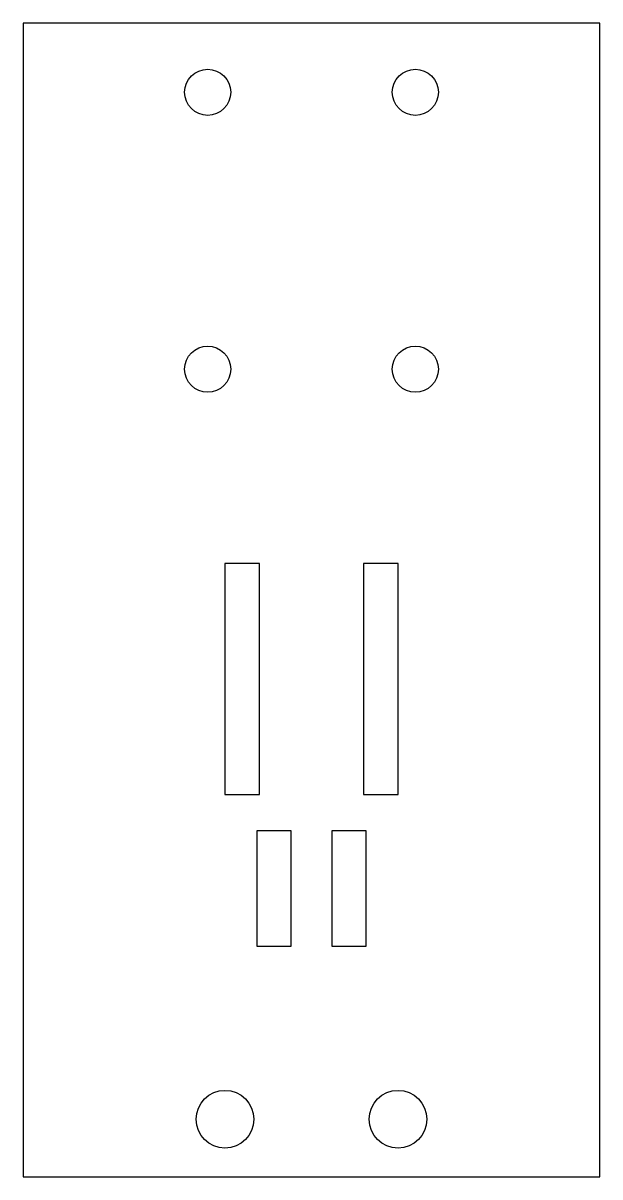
# Model space of a CAD drawing. Header units: millimetres. Extents: x -25 to 25, y -50 to 50.
import ezdxf

# ---------------------------------------------------------------- set-up
doc = ezdxf.new("R2010")
doc.units = ezdxf.units.MM

msp = doc.modelspace()

# ---------------------------------------------------------------- linework, layer by layer
at = {"color": 7, "linetype": 'Continuous', "lineweight": 25}
for p, q in [((25, 50), (-25, 50)), ((-25, 50), (-25, -50)), ((25, -50), (25, 50)), ((-4.5, 3.15), (-7.5, 3.15)), ((-7.5, 3.15), (-7.5, -16.85)), ((-4.5, -16.85), (-4.5, 3.15)), ((7.5, 3.15), (4.5, 3.15)), ((4.5, 3.15), (4.5, -16.85)), ((7.5, -16.85), (7.5, 3.15)), ((-7.5, -16.85), (-4.5, -16.85)), ((4.5, -16.85), (7.5, -16.85)), ((-1.75, -20), (-4.75, -20)), ((-4.75, -20), (-4.75, -30)), ((-1.75, -30), (-1.75, -20)), ((4.75, -20), (1.75, -20)), ((1.75, -20), (1.75, -30)), ((4.75, -30), (4.75, -20)), ((-4.75, -30), (-1.75, -30)), ((1.75, -30), (4.75, -30)), ((-25, -50), (25, -50))]:
    msp.add_line(p, q, dxfattribs=at)
for centre, radius in [((-9, 44), 2), ((9, 44), 2), ((-9, 20), 2), ((9, 20), 2), ((-7.5, -45), 2.5), ((7.5, -45), 2.5)]:
    msp.add_circle(centre, radius, dxfattribs=at)

doc.saveas('drawing.dxf')
